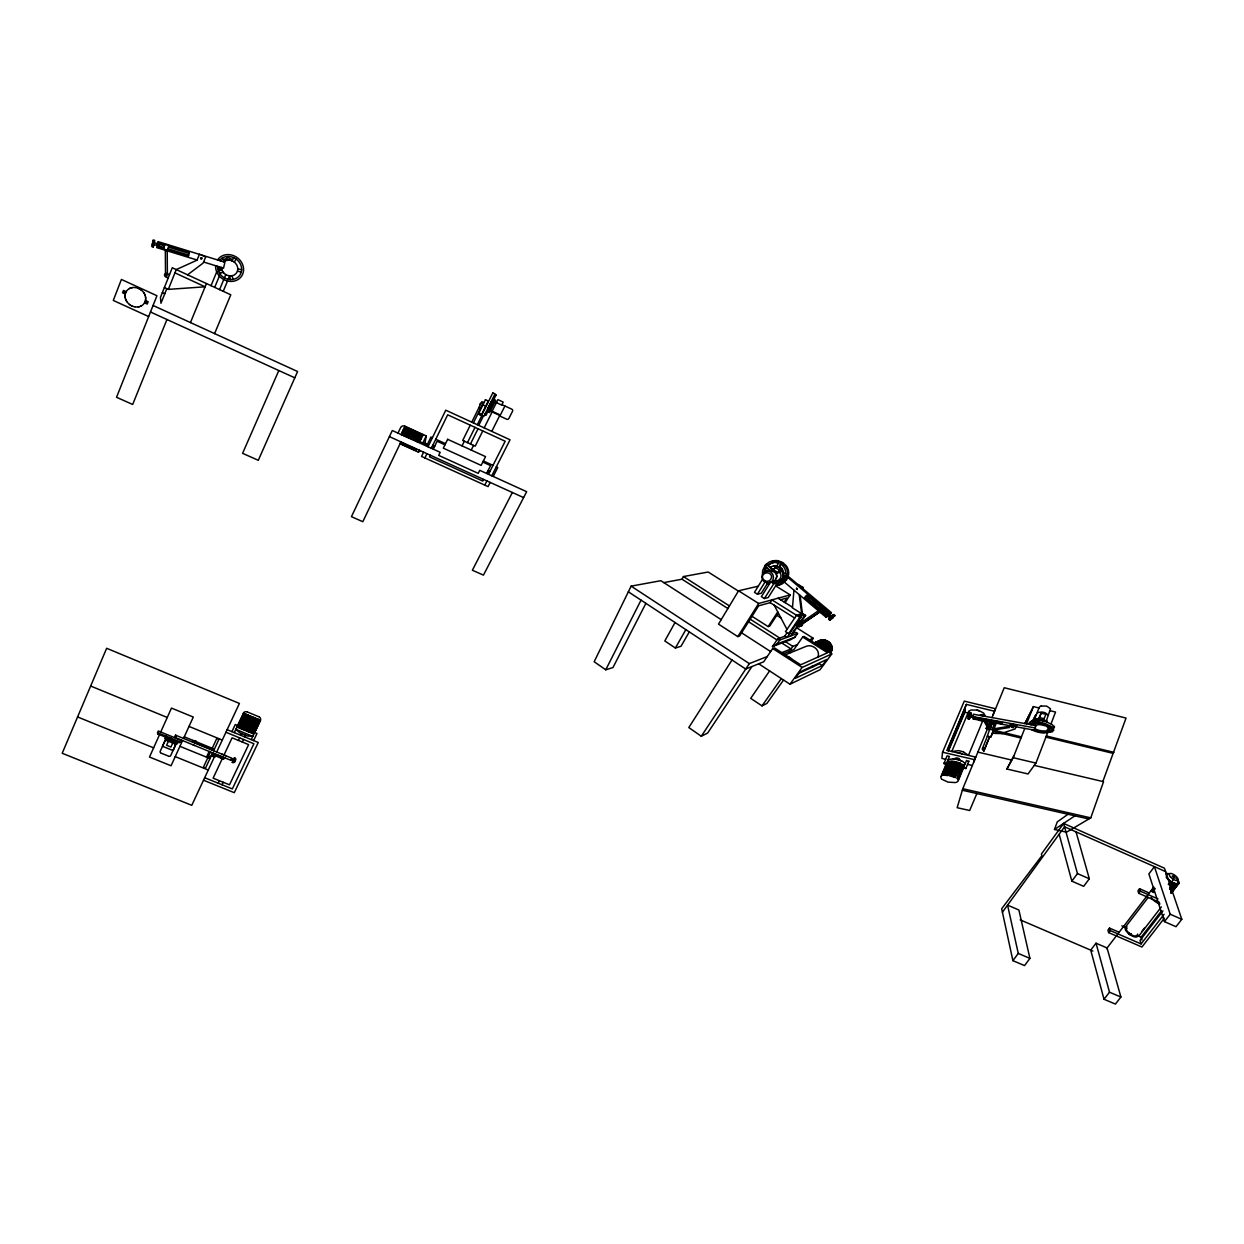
<?xml version="1.0" encoding="UTF-8"?>
<svg xmlns="http://www.w3.org/2000/svg" width="1244" height="1244" viewBox="0 0 1244 1244"><rect width="100%" height="100%" fill="white"/><g stroke="black" fill="none" stroke-linecap="round" stroke-linejoin="round"><path stroke-width="1.5" d="M404.984 426.257L426.257 435.944L424.873 443.906M990.24 726.636L990.037 726.278A2.83 2.364 -11.9 0 0 989.213 725.858L986.787 721.473M234.696 761.732L233.452 761.219A6.064 4.929 15.9 0 1 234.416 759.291L234.712 758.436L235.645 759.804A6.064 4.929 15.8 0 0 234.758 761.748M234.245 758.824L234.245 758.7A6.686 5.442 15.9 0 1 234.649 757.627L235.707 758.56M1031.54 729.637A21.397 17.836 -14 0 0 1033.904 730.788A30.198 25.191 -14.3 0 0 1043.98 733.043L1052.579 731.721L1054.477 726.372M764.205 572.395L764.329 571.26A12.3 10.916 -5.1 0 1 766.086 566.969M125.069 295.326L125.177 294.408M145.688 299.198L145.579 300.053M827.229 651.047C834.118 649.586 833.293 645.636 826.374 650.503M821.802 610.182C821.786 612.281 820.045 607.103 821.6 610.166M793.952 590.185L792.444 607.912L801.634 613.634L799.208 594.632M778.884 572.1L778.899 571.991A1.757 1.555 -5.3 0 0 779.879 570.965A1.835 1.633 -5.4 0 0 778.977 572.007M765.34 571.774L765.449 571.043A12.409 11.025 -5.2 0 1 766.693 567.544M831.894 649.088L827.447 651.187M994.127 712.377L995.356 708.722L964.287 701.118L942.563 752.2L941.895 758.405L945.611 759.26M941.086 776.163L949.421 756.43L947.042 755.885L943.947 763.676L946.14 764.189M823.637 640.644L823.715 640.069A8.724 7.573 -6.6 0 1 824.694 640.209A8.988 7.806 -6.5 0 1 825.658 640.458C830.557 641.562 836.434 650.985 826.016 650.27M1034.324 730.15L1035.817 725.563L973.461 714.227L972.87 718.923L978.966 720.043M1035.817 725.563L1034.588 730.181L1037.574 731.332A27.352 22.812 -14.2 0 0 1041.912 732.203L1050.076 731.659A3.141 2.612 -13.8 0 0 1052.346 729.497M786.177 576.299L787.141 573.935L786.814 576.159L783.502 575.894M984.953 715.502L983.693 713.107L979.868 711.055A20.324 17.043 -11.3 0 0 976.105 710.075L970.926 709.997L968.656 711.552M1173.341 879.321L1171.708 882.385M986.119 728.409L986.57 728.828A3.841 3.219 -11.9 0 0 987.565 729.217L989.54 729.684M948.597 750.738L964.862 712.268L964.706 709.749M995.356 708.722L994.329 711.226L966.401 704.399L947.461 750.474M784.746 578.025L783.425 576.718M153.323 247.043L154.707 240.387L153.183 239.921L151.799 246.576L153.214 247.089M1053.761 730.399L1052.082 726.854L1045.162 723.557A31.193 25.813 -12.9 0 0 1039.657 722.453L1033.235 722.453L1028.726 724.272L1029.534 722.344L1032.053 721.022L1041.197 720.711A31.084 25.735 -13 0 1 1045.877 721.707L1052.066 724.459L1054.477 727.18M1035.148 728.751A12.051 10.03 -13.8 0 0 1036.781 729.575A17.121 14.259 -14 0 0 1044.058 730.959C1049.594 731.97 1049.376 725.89 1044.105 725.547A18.038 14.944 -13.2 0 0 1039.362 724.614L1034.355 725.299M963.462 768.201L965.966 768.108L963.587 767.548M833.309 616.355A2.364 2.053 -7.6 0 1 833.698 615.858L832.594 614.925L831.598 615.702A6.858 6.002 -7.2 0 1 830.028 617.242A4.292 3.748 -7.3 0 1 829.499 617.646L828.893 618.175A8.086 7.06 -7.5 0 0 828.582 618.563L829.67 619.481A3.592 3.141 -7.4 0 1 830.323 619.061L830.37 619.046M968.718 761.639L966.526 760.426L958.424 780.361M829.266 617.739L830.588 618.563A6.5 5.691 -7.3 0 0 832.625 616.697L833.511 615.951M987.316 729.155L962.794 788.712L957.149 807.698L969.682 810.497L976.867 793.548M234.37 757.798L234.307 757.923A8.039 6.531 16.4 0 1 233.685 759.213M969.48 715.938C969.527 718.534 965.733 715.051 969.667 715.906A5.069 4.261 -11.3 0 0 970.351 713.589M830.525 619.154L830.494 619.201A6.158 5.396 -7.1 0 1 829.468 620.305L828.955 618.874M973.57 762.448L975.514 757.052L946.933 750.35L966.401 704.399M974.612 759.897L975.514 757.052M125.473 293.226L125.8 292.387M989.244 724.459L990.006 722.391L992.37 722.951M145.253 301.343L144.988 302.012M993.116 714.818L994.329 711.226M987.409 736.168L982.185 749.183L983.817 751.158L989.711 736.728M989.695 729.233L987.301 736.153L990.862 736.992L993.101 731.332L1020.826 737.987L1021.433 736.852L989.695 729.233L992.525 722.515M1068.005 814.26L1057.26 821.911L1054.477 829.484L1066.543 832.189L1090.77 817.852L1103.552 781.698L1034.277 765.387M1102.837 781.527L1126.038 718.068L1004.235 687.73L991.981 717.586M983.817 751.158L989.4 737.117L988.482 736.432M234.478 759.198L235.707 759.757M990.862 736.992L996.226 723.184M970.615 716.933L970.196 717.943M1040.108 715.704L1039.735 716.575M817.852 657.096C820.869 650.223 812.208 643.49 805.863 646.46L785.275 654.873M1048.49 729.357L1049.19 727.553A2.504 2.068 -13.8 0 0 1048.63 725.936M1013.72 755.994L1006.894 769.025L1028.042 773.955L1035.941 763.085L1047.479 733.074M1048.49 730.446L1049.547 727.678M1051.04 723.821L1055.55 712.05L1050.294 710.759M1044.494 721.333L1044.851 720.432L1047.121 721.085L1046.764 721.986M1046.36 720.867L1050.496 708.769L1046.686 706.11L1041.135 706.017M1044.633 720.665A8.35 6.951 -13.6 0 0 1043.467 720.027L1045.94 714.336L1041.197 713.154L1038.724 718.861A10.279 8.537 -13.5 0 0 1037.278 718.845L1034.37 719.872M1033.873 725.221L1034.215 724.366A7.308 6.08 -13.7 0 1 1032.878 723.495L1031.711 723.884A3.779 3.141 -13.4 0 0 1030.545 724.599M1038.724 718.861L1041.197 713.154M1031.089 721.364L1033.748 720.649M1031.245 724.739L1031.556 723.961M1033.173 720.385L1035.692 715.144M1034.324 719.872L1039.051 707.774M1033.484 725.143L1033.764 724.335A2.177 1.804 -13.4 0 0 1032.116 723.759M1006.894 769.025L1013.207 757.705L1024.776 728.393M1026.549 723.884L1033.391 706.592L1038.973 707.96M1003.939 732.654L1015.151 728.922L1016.783 725.314L1010.859 723.868L1009.304 727.507L993.396 730.119M166.805 288.67L160.958 303.272L160.445 297.394L172.278 267.74L230.778 294.797L214.606 333.61M164.379 287.551L168.329 289.37L176.244 269.59L197.034 260.183L199.475 254.149L205.633 257.01L203.176 263.044L187.58 274.831M1011.807 727.196L1013.658 727.009M1013.673 727.087L1011.916 727.087M1009.304 727.507L1010.859 723.868M166.929 319.506L132.688 404.471L116.532 397.287L156.946 295.73L121.414 279.449L113.282 300.442L148.658 316.567M825.332 641.298L825.658 640.458L818.21 643.552A9.112 7.915 -6.1 0 0 817.23 643.288A8.817 7.651 -6.2 0 0 816.251 643.132A8.553 7.417 -6.2 0 0 815.24 643.086L822.719 640.022A8.242 7.153 -6.6 0 0 821.755 640.069A8.055 6.997 -6.6 0 0 820.791 640.225A7.915 6.873 -6.6 0 0 819.858 640.473L819.858 640.473A8.49 7.371 -6.6 0 1 823.917 640.022M994.765 722.919L992.51 728.471L990.597 727.04M190.472 322.569L206.442 283.554M211.045 285.669L216.705 271.892M217.778 269.248L219.115 268.253M989.213 725.858L988.762 726.978L985.559 721.24M214.699 287.364L219.364 276.059M220.126 274.193L220.608 273.011M226.33 259.141L227.154 257.135L232.053 259.421L231.571 260.618M965.779 768.73L968.905 760.986M219.582 289.619L223.749 279.527M224.433 277.894L225.786 274.613M223.236 291.314L227.512 280.988M228.196 279.325L229.627 275.904M962.98 764.562L957.134 778.651L962.281 764.562M957.74 779.086L963.54 764.998M978.95 717.959L978.997 720.323L982.651 720.991L982.636 718.628M957.973 779.304L963.805 765.262M958.253 779.63L964.053 765.589M982.853 720.509L968.454 755.388L963.494 751.936M983.242 719.234L982.822 720.276L1001.793 723.728L1001.762 722.344L973.803 717.259L974.005 718.659L978.904 719.561M953.946 777.158L960.259 763.147L954.366 777.313L953.51 777.002L959.419 762.821L960.212 763.132M955.33 777.702L961.736 763.816M948.052 759.695L956.014 758.296M974.005 718.659L974.441 717.632M955.703 759.089A11.227 9.314 -10 0 1 959.466 760.037L959.357 758.684A5.271 4.385 -10.2 0 0 957.04 758.078L956.138 758.171M950.136 761.141L944.196 775.292L950.711 761.499M951.8 761.188L945.844 775.354L946.746 775.447L952.702 761.266L951.847 761.188L946.357 775.401M948.006 775.618L954.614 761.546L953.65 761.39L947.71 775.572L954.506 761.826M941.817 775.603L947.741 761.53M968.734 711.335L951.8 751.485L958.409 750.676A25.191 20.915 -9.9 0 1 963.494 751.936M942.268 775.478L948.208 761.375M948.768 761.25L942.828 775.37L949.281 761.499M948.099 750.63L965.328 709.904M278.812 370.541L242.596 453.329L258.301 460.311L297.58 371.521L153.074 305.48M480.619 414.283L480.651 414.221A1.571 1.446 16.7 0 0 480.511 414.796A3.748 3.421 16.9 0 1 479.251 414.205A1.586 1.446 17 0 0 479.593 413.817L479.624 413.739M157.522 732.669L158.268 730.99L181.562 740.507L180.8 742.17L157.553 732.685M158.05 732.871L157.599 733.867L169.448 738.703L169.884 737.708M158.066 734.053L158.501 733.074M159.543 734.66L149.498 757.036L171.05 765.775L182.557 740.569M160.74 732.001L171.47 708.085L193.286 717.057L183.521 738.438M165.452 737.07L165.887 736.075M165.996 737.288L166.432 736.308M166.634 737.552L167.085 736.572M166.058 740.304L166.572 739.154M168.733 738.407L169.184 737.428M168.406 741.268L166.587 745.28L170.926 747.053L172.745 743.041M170.77 738.065L171.034 739.34M170.77 739.947L171.485 738.361M172.061 738.594L171.905 739.698M175.342 737.63L176.321 735.499M175.093 744.005L175.622 742.839M175.824 744.301L170.677 755.652A1.555 1.26 17.8 0 1 169.277 756.352M173.274 750.35L175.715 744.518M177.425 743.585L164.768 738.423L177.394 743.57M178.545 742.404L178.98 741.424M179.82 741.766L179.369 742.746L171.61 739.589M192.913 740.382L192.338 741.611L210.314 748.966M193.131 744.892L194.655 745.514M197.749 743.819L198.309 742.59M206.504 757.161L209.163 751.438M210.143 749.323L210.889 747.737M207.841 757.705L203.378 767.284L205.509 768.139L212.631 752.853M210.5 751.982L208.417 756.476L210.92 756.523M211.496 749.883L212.413 750.256M212.226 748.282L216.736 738.609L218.882 739.48L213.626 750.754M212.537 754.657L213.035 753.6M213.673 755.124L214.17 754.051M214.45 756.818L191.778 805.319L62.2 753.273L106.642 648.279L239.408 703.451L216.705 752.014M231.928 731.643L235.256 724.537L237.62 725.516M222.038 754.191L225.957 755.792M221.354 756.99L220.857 758.062L212.584 754.673M234.292 732.623L243.497 713.154M222.147 758.949L213.113 778.169L229.502 784.824L248.629 744.612L232.084 737.816L224.215 754.548M237.153 727.165L243.7 713.247M237.48 727.305L244.026 713.387M237.899 727.476L244.446 713.558M224.231 758.156L223.718 759.229L221.074 758.14M224.977 757.907L212.46 753.242M240.294 728.455L246.841 714.554M241.678 729.031L248.225 715.129M243.249 729.684L249.811 715.782M218.213 783.207L219.395 780.719M238.428 740.429L239.625 737.879M240.869 735.328L241.678 733.618M222.054 784.762L223.236 782.274M242.3 742.015L243.513 739.465M244.679 736.899L245.488 735.188M247.556 731.456L254.134 717.57M249.127 732.11L255.704 718.223M257.104 718.799L250.355 732.623L251.101 732.918L257.695 719.048L256.948 718.737M252.89 733.665L259.483 719.794M253.309 733.836L259.903 719.965M253.62 733.96L260.229 720.105M251.257 739.605L260.431 720.183A3.11 2.566 16.3 0 0 259.296 716.979M260.54 720.229L254.678 732.561L256.979 733.509L253.605 740.584M398.002 433.114L400.63 427.594M401.034 434.498L417.502 441.325M400.972 441.884L362.828 521.702L351.446 516.664L392.295 430.517L440.189 452.318L438.697 455.382L478.225 473.358L479.749 470.325L526.663 491.691L483.449 575.132L472.378 570.234L512.357 492.5M417.238 441.869L417.813 440.687L427.127 444.932M421.576 437.981L421.918 437.282L403.678 428.962L403.336 429.678L421.576 437.981L403.414 429.538M400.055 443.797L418.419 452.147L419.352 450.235M422.851 442.988L426.257 435.944M423.613 452.178L421.545 456.424L488.083 486.606L490.198 482.423M426.552 446.114L430.953 437.048L432.399 437.717M427.998 446.783L445.772 410.193L510.04 439.785L491.784 475.814M424.904 457.947L426.956 453.702M431.357 448.306L447.669 414.796L505.188 441.247L488.472 474.306M430.315 455.226L429.522 456.843L482.765 481.055L483.589 479.422M433.316 449.068L437.126 441.231L444.963 444.808M721.193 619.652L660.844 580.699L631.128 586.142L594.166 661.73L605.75 669.801L612.965 667.546L645.9 603.34M479.795 404.518L480.433 403.243M470.263 425.184L462.721 440.454L475.192 446.161L482.781 430.937M471.771 422.151L481.879 401.688L483.512 402.45L473.389 422.898M462.037 445.881L464.354 441.2M467.464 442.631L475.021 427.376M477.323 424.717L481.972 415.325M478.738 425.37L483.403 415.978M470.465 443.999L478.023 428.76M489.405 410.318L493.712 401.688M471.243 450.095L473.56 445.414M491.629 412.199L497.895 399.619L503.198 402.092L501.705 405.077L496.403 402.605M484.196 427.874L492.422 411.36L500.041 414.89L491.784 431.373M776.038 567.311L779.257 562.024L781.325 563.034L779.039 567.622M1170.448 881.529L1168.256 884.36M1171.179 882.043L1168.987 884.873M499.886 416.04L504.908 406.011M778.588 567.342L781.325 563.034M508.952 418.342L512.528 411.251M486.653 473.342L490.556 465.614L482.812 462.068M484.771 485.113L486.886 480.93M493.215 476.468L497.74 467.542L496.309 466.889M605.75 669.801L641.033 600.137M1033.391 706.592L1024.869 723.573L1031.68 710.479M980.987 714.833L984.128 715.471M663.814 582.612L682.007 579.206L683.423 576.563L708.178 572.022L738.376 591.071M233.763 762.665L232.286 762.603A5.909 4.805 15.9 0 1 232.908 761.53L233.095 761.608A3.126 2.535 16.2 0 1 232.97 762.106L234.665 761.95M232.037 260.789L233.748 257.648M234.323 262.111L236.033 258.954M1032.878 720.26L1035.568 715.378M675.041 622.513L664.809 640.955L675.383 648.015L681.043 646.242L689.285 631.905M675.383 648.015L685.848 629.635M126.188 291.625L123.467 290.443L122.565 292.775L125.255 294.004M758.28 586.173L738.547 590.807L718.503 624.13L737.801 636.617L739.574 636.026L758.653 605.828L770.145 602.64L771.902 599.872L799.799 617.335L801.074 616.9L798.57 615.827L802.878 614.412L804.355 615.811L805.599 615.407L802.38 613.385L796.533 615.298L785.462 631.641L788.649 633.663L789.956 633.196M762.417 579.486L754.47 592.331L757.441 594.197L761.328 593.217L767.89 582.736M757.441 594.197L764.998 582.052M775.245 567.466L773.473 570.327A6.018 5.334 -4.9 0 1 777.5 572.846L780.19 572.271L781.994 569.425L777.92 566.937L775.245 567.466L779.335 569.97L781.994 569.425M770.44 582.301L761.406 596.685L764.391 598.551L768.232 597.54L777.951 582.27L775.914 581.01M777.547 572.831L779.335 569.97M737.801 636.617L758.669 603.48L790.204 594.896L775.65 585.877M764.391 598.551L774.126 583.172L777.951 582.27M732.001 660.02L688.803 727.553L701.305 736.246L707.618 733.074L751.967 666.535M752.014 616.324L768.154 626.603L777.749 611.955M784.233 602.065L786.908 597.975L780.517 599.748M778.309 613.012L769.725 626.09L768.154 626.603M785.119 602.625L790.204 594.896M701.305 736.246L749.339 663.612L767.299 656.505M802.598 588.443L803.189 587.572L798.135 584.478M792.21 633.507L795.662 632.247L797.559 633.46L794.947 637.223L790.484 639.774L772.462 646.585L777.702 638.81L784.684 636.259L787.11 632.683M783.549 653.769L793.921 649.57L802.691 637.037L827.555 652.758L800.685 664.794L774.374 647.86L772.695 648.513L763.723 661.777L745.731 669.054L628.36 591.802M772.462 646.585L777.034 643.972L779.677 640.069L797.559 633.46M788.649 633.663L799.799 617.335M802.878 614.412L787.141 637.301L784.684 636.259M798.757 622.529L800.654 622.964M790.453 636.088L797.295 626.105M797.109 622.715L800.39 621.596L804.355 615.811M797.964 626.525L793.252 631.999M800.778 622.42L805.599 615.407M769.601 670.92L750.707 698.335L761.997 705.877L766.91 703.42L783.564 680.033M781.807 652.649L791.044 648.948L792.832 646.382L797.42 644.579M761.997 705.877L781.341 678.571M830.697 652.54L830.805 652.385A8.506 7.386 -6.6 0 0 831.194 651.545A8.77 7.604 -6.6 0 0 831.536 650.721A9.05 7.853 -6.6 0 0 831.769 649.85L827.991 651.529M811.352 641.018L813.281 638.296L796.953 627.987M830.525 652.665L829.888 652.727M758.716 663.798L789.987 684.231L802.116 667.453L831.785 653.924L804.153 636.462L802.691 637.037M1181.8 919.316L1170.215 914.247L1154.416 866.664L1148.881 873.926L1164.446 921.633L1176.015 926.702L1181.8 919.316L1164.477 868.203L1063.636 823.435L1041.415 854.022L1041.85 855.748L1001.669 908.742L1012.896 960.648L1024.543 965.593L1029.923 958.393L1018.883 910.002L1007.578 905.134L1018.261 953.433L1012.896 960.648M1002.415 912.225L1064.569 826.793L1165.644 871.64M1076.06 831.894L1089.324 878.777L1083.695 886.334L1071.846 881.156L1077.459 873.583L1063.636 823.435M822.222 665.571L826.716 659.522L799.908 671.962L795.289 678.353L822.222 665.571L819.407 663.783L798.912 673.346M805.848 596.529L806.796 595.658M831.785 653.924L820.014 669.754L789.987 684.231M1096.026 943.201L1090.724 950.136L1104.019 999.259L1115.401 1004.079L1120.906 997.05L1107.067 947.959L1096.026 943.201L1109.508 992.199L1120.906 997.05M1119.118 932.254L1109.493 928.086L1107.938 930.139L1108.637 932.611L1141.93 947.011L1164.415 918.103M1149.254 893.005L1139.551 888.729L1137.949 890.828L1138.711 893.27L1159.47 902.382M1108.637 932.611L1110.208 930.559L1109.493 928.086M1138.711 893.27L1140.313 891.17L1139.551 888.729M1106.507 948.706L1153.81 887.05M1151.555 890.471L1153.359 891.264A8.008 3.219 36.7 0 0 1153.763 892.492L1151.555 890.471L1153.779 887.578M1151.96 891.699L1154.183 888.807M1125.276 927.278L1148.259 897.359M1152.955 891.839L1155.241 888.496M1169.749 884.919L1171.926 882.089L1169.749 885.355M1170.495 885.355L1172.672 882.525L1170.495 885.775M1169.982 887.065L1173.263 882.82L1170.169 887.578M1169.624 888.807L1173.994 883.147L1169.795 889.32M1170.184 889.009L1174.554 883.349L1171.615 888.169M1170.853 889.211L1175.238 883.551L1171.195 889.787M1171.35 889.32L1176.202 884.266M1170.837 890.797L1176.793 884.329M1170.728 891.342L1176.731 883.738L1177.322 884.329M1171.724 890.735L1177.182 883.66L1177.788 884.266M1170.931 892.041L1178.224 882.525L1178.97 882.96L1171.319 892.85L1178.954 882.54L1178.208 882.105M1170.759 892.819L1178.006 883.147L1178.737 883.66M1142.008 931.212L1144.356 928.179M1171.242 893.223L1178.892 883.349L1178.161 882.836M1161.336 906.954L1138.726 936.157L1141.106 937.199L1141.992 940.044M1141.106 937.199L1161.352 911.074M1162.953 910.888L1140.033 940.448L1141.106 943.932L1164.089 914.34M1104.019 999.259L1109.508 992.199M1164.446 921.633L1170.215 914.247M818.739 645.683L827.478 641.251L820.06 644.345L818.21 643.552M970.973 714.227L970.942 714.258A3.716 3.126 -11.4 0 0 971.331 713.496L970.786 713.403M830.354 618.672L830.059 618.999A8.164 7.122 -7.6 0 0 829.67 619.481M1044.105 721.24L1044.851 720.432M819.05 609.793L804.619 597.618L806.936 595.13L821.429 607.321M818.474 610.4L819.314 609.529A1.571 1.384 -7 0 1 820.247 608.705L820.9 608.487M784.482 578.522L782.383 579.066M772.602 569.363L766.428 564.17L764.873 565.787L769.958 570.701M819.874 612.048L826.063 617.273L831.381 612.67L788.245 576.376M828.302 615.811L826.063 617.273M829.577 614.505L831.381 612.67M833.262 617.615L832.376 618.423M418.419 452.147L420.208 450.623M821.678 645.496L829.079 642.37C820.838 647.129 816.67 645.496 828.302 641.764M797.388 589.516C795.927 585.94 796.875 591.755 796.595 588.132M799.083 625.872L797.653 624.923L799.332 624.675M1013.394 727.662L1011.823 727.305M800.079 623.368L819.19 610.229A1.804 1.571 -7 0 1 819.314 609.529M820.931 608.596A1.679 1.462 -7 0 1 822.968 609.467A1.679 1.462 -7 0 1 822.035 611.333L821.413 611.582A1.571 1.368 -7 0 1 820.262 611.566L801.089 624.69L820.48 611.628M1054.477 829.484L1074.909 815.846M1037.465 712.641L1041.508 712.019A13.109 10.901 -13.6 0 1 1045.162 712.765L1048.365 715.129M129.469 288.515L130.325 288.126M141.272 305.962L140.416 306.351M820.294 609.358L819.78 610.602L821.102 611.022M830.354 643.646L830.012 644.952M833.542 616.433L833.667 616.371A7.169 6.267 -7.4 0 0 834.911 615.376L833.838 614.474A8.615 7.542 -7.4 0 1 832.951 615.22M987.021 728.393L986.974 728.409A1.695 1.415 -11.8 0 1 988.56 728.673L988.653 728.797M988.514 729.046L988.467 729.062A1.571 1.322 -11.9 0 1 986.865 728.642L986.865 728.642M1035.708 719.623L1037.994 719.188M829.328 652.369L831.194 651.545L830.37 651.234M828.706 651.98L831.536 650.721M783.005 579.02L783.238 577.154M825.487 649.943L831.816 647.175M824.399 649.259L831.614 646.274L824.554 649.352M824.15 649.104L831.303 645.418M821.911 645.698L823.497 647.689L830.883 644.563M823.077 647.035L830.37 643.786M822.377 646.18L829.764 643.039M798.306 624.27L799.472 624.628M819.143 643.894L826.576 640.8M817.23 643.288L824.694 640.209M816.251 643.132L823.715 640.069M814.54 643.024L821.755 640.069M820.791 640.225L814.291 642.884L819.796 640.504M218.384 271.161L221.805 269.792M219.582 273.431L223.003 272.063M809.44 639.805L813.281 638.296M958.3 753.009L958.735 752.915A4.51 3.763 -10.4 0 1 961.783 753.771L961.907 753.864M777.034 643.972L794.947 637.223M1033.733 720.089L1037.994 719.607A15.223 12.642 -13.3 0 1 1044.136 721.209M800.187 625.996A1.975 1.726 -5.7 0 0 799.612 623.742L797.699 622.513L795.865 625.219L797.777 626.416A1.695 1.477 -5.7 0 0 799.379 626.618A1.617 1.415 -5.7 0 0 800.172 625.996L800.841 625.763A1.975 1.726 -5.7 0 0 800.265 623.524L798.368 622.28M802.271 625.265A1.664 1.462 -5.8 0 1 801.416 625.887L800.809 626.105A1.617 1.415 -5.8 0 0 801.602 625.499L802.256 625.265A1.913 1.664 -5.8 0 0 802.458 623.975M799.379 626.603L800.001 626.385A1.726 1.508 -5.7 0 0 800.654 625.996A1.586 1.384 -5.8 0 0 801.618 624.519M832.081 618.439L832.143 618.408A6.049 5.287 -7.5 0 0 830.121 620.165M981.951 714.538L983.506 714.88M804.619 597.618L805.91 597.244L819.796 608.938M1033.888 720.618L1035.381 720.323A13.482 11.196 -13.3 0 1 1039.44 720.54M803.189 587.572L800.079 586.328M763.225 580.606A5.909 5.24 -4.6 0 0 769.258 582.643C776.396 581.135 773.597 569.565 766.491 571.416A5.551 4.929 -4.6 0 0 765.822 571.587M131.506 287.737L132.455 287.551M139.172 306.755L138.286 306.926M775.914 585.457A11.274 10.014 -5 0 0 778.246 585.115L779.335 584.851A11.445 10.154 -5.1 0 0 782.476 583.623L786.861 579.471L788.572 574.883A15.301 13.591 -5 0 0 786.55 566.113L782.958 562.615L778.293 560.764A11.398 10.123 -5.1 0 0 773.659 560.764L772.571 560.966A11.445 10.154 -5.1 0 0 768.621 562.412L765.247 565.258L762.821 570.11A15.146 13.451 -5.2 0 0 762.494 573.142L762.556 574.199M776.194 585.022L778.153 584.664L777.78 582.534M955.532 782.585L948.068 782.118L941.801 779.242M777.624 582.783L773.799 583.685L771.249 582.114M767.019 584.136L768.776 583.716M769.243 582.581L776.862 580.793M783.471 573.095L784.933 573.593M964.24 767.968L965.251 768.201M1032.986 723.448L1040.015 723.231A27.01 22.361 -13 0 1 1044.525 724.132L1049.936 726.527L1052.113 729.466M766.491 571.416L773.706 569.954M773.441 566.036L774.468 565.833A6.889 6.111 -5.1 0 1 776.831 565.725M965.173 768.357L964.193 768.108M945.596 763.816L944.662 763.412L945.658 763.66M993.925 728.813L1009.833 726.169M777.36 581.834L777.935 581.726A6.655 5.893 -5.1 0 0 782.072 578.787M991.997 724.024L994.454 723.713M990.442 727.413L988.42 726.931A3.67 3.063 -11.8 0 0 987.347 726.791L986.103 728.222L987.036 727.927A3.872 3.234 -11.8 0 1 987.954 728.051L989.991 728.533M1128.946 932.58C1126.691 933.7 1133.097 936.654 1130.843 933.638M168.329 289.37L205.12 286.804L174.938 272.856M992.37 733.322L1002.726 733.633M252.781 736.401L247.385 735.981L239.797 732.84L235.8 729.388M135.176 306.926L137.011 307.035A10.761 9.33 34.2 0 0 145.703 298.56A10.761 9.33 34.2 0 0 137.058 287.862L133.808 287.426A10.761 9.33 34.2 0 0 125.038 295.916A10.761 9.33 34.2 0 0 133.714 306.615L134.772 306.864M783.285 573.344L787.141 573.935M1049.19 726.698L1050.434 726.885M1049.159 727.616L1051.538 727.989M969.449 712.812L970.864 713.061A5.427 4.556 -11.7 0 0 970.678 714.056L970.74 714.305M969.045 713.325L970.46 713.589A2.659 2.239 -11.6 0 1 970.833 713.076M980.116 715.16L983.802 715.829M970.413 715.284L972.839 715.72M972.497 716.528L1034.915 727.911M969.947 716.808L972.621 717.29M974.145 717.57L982.433 719.11M982.978 719.188L1001.762 722.608M982.76 720.727L1010.035 725.703M1016.161 726.823L1034.588 730.181M969.231 719.125L967.661 718.69A6.515 5.489 -11.1 0 0 968.112 717.026M955.548 762.028L956.465 761.934L955.641 761.748L949.732 775.945L950.649 776.163L956.465 762.23M962.794 788.712L1090.77 817.852M962.327 790.235L1088.827 819.003M967.583 764.376L972.326 765.48M944.025 763.023L946.42 763.567M942.563 752.2L974.456 759.649M982.698 747.691L984.859 748.204M1013.207 757.705L1035.941 763.085M977.815 752.091L1011.481 760.022M237.837 268.813L241.663 269.746M237.464 271.176L241.305 272.094M1046.344 735.997L1113.924 752.34M989.618 723.542L991.966 724.101M1045.909 737.132L1112.82 753.289M989.555 724.537L991.577 725.019M989.104 725.656L991.126 726.138M964.862 712.268L968.019 713.03M1010.315 725.221L1016.255 726.651M1039.471 717.586L1044.229 718.752M1178.099 880.425L1177.415 880.223A7.153 2.815 36.6 0 1 1172.299 882.307A7.153 2.815 36.6 0 1 1166.996 874.268L1166.328 873.692M199.398 254.351L157.926 241.585L156.682 247.587L197.096 260.027M200.968 254.833L224.9 262.204L223.547 268.16L203.596 262.017M153.012 240.698L154.551 241.165M164.628 244.959L158.999 243.233L158.268 246.763L163.897 248.489M168.624 246.188L189.228 252.532L188.466 256.062L167.878 249.717M154.225 242.704L157.49 243.715M158.812 244.119L164.441 245.861M168.438 247.089L189.041 253.434M152.421 243.56L153.961 244.026M153.867 244.462L157.117 245.457M158.454 245.877L164.084 247.603M168.064 248.831L188.668 255.175M152.157 244.819L153.696 245.286M958.269 762.448L952.593 776.691L951.644 776.427L957.569 762.23L958.222 762.743M204.685 777.718L232.333 788.929L253.9 743.741L225.957 732.249M203.518 780.221L234.276 792.677L258.27 742.497L227.154 729.684M175.808 744.285L165.343 740.024L160.181 751.392A1.555 1.26 18 0 0 160.6 752.822M165.219 740.242L162.622 746.011M179.929 746.322L209.972 758.576M162.513 746.276L172.978 750.536M77.579 716.948L153.618 747.846M175.233 756.632L208.277 770.052M161.129 753.133L168.702 756.212M132.362 306.164L131.491 305.76M195.121 740.786L196.459 741.331M184.252 736.837L214.357 749.152M231.555 758.591L233.81 759.524M230.964 759.835L233.219 760.768M211.869 754.502L215.492 755.979L215.025 757.052L211.371 755.559M221.385 758.653L222.925 759.275M212.584 756.321L214.123 756.958M166.945 738.376L175.948 742.062M138.333 288.297L139.281 288.732M90.656 686.035L167.256 717.477M189.01 726.418L222.287 740.071M235.816 729.373L252.796 736.37M247.338 711.972L258.783 716.715M201.17 258.985C204.529 258.146 198.978 256.513 200.999 258.876M1018.261 953.433L1029.923 958.393M1020.158 919.845L1092.901 951.069M1110.208 930.559L1141.106 943.932M1121.839 925.831L1127.111 928.117M959.482 760.022L961.705 761.001A16.25 13.482 -9.9 0 1 963.074 761.686L965.188 763.692M1077.459 873.583L1089.324 878.777M1140.313 891.17L1157.977 898.946M1034.122 723.231L1034.915 723.573M389.403 436.628L523.6 497.6M400.77 442.304L416.118 449.286M400.537 442.802L415.885 449.768M400.35 443.191L415.698 450.157M400.195 443.486L415.543 450.468M145.486 300.504L148.176 301.732L147.243 304.065L144.568 302.836M435.773 439.241L445.507 443.688M483.372 460.98L492.997 465.365M404.829 426.552L423.069 434.887M404.689 426.863L422.929 435.182M404.502 427.252L422.742 435.571M150.477 311.995L294.781 377.818M402.776 430.844L421.016 439.163M432.85 445.259L434.747 446.114M488.114 470.434L489.996 471.289M402.061 432.352L420.285 440.64M425.215 443.206L427.469 444.232M432.306 446.363L434.203 447.234M487.57 471.538L489.436 472.393M162.358 292.62L164.768 293.724M168.173 278.034L165.81 276.945A2.006 1.757 35 0 1 164.643 274.473A2.006 1.757 35 0 1 167.116 273.664L169.479 274.753M488.488 407.021L489.794 407.628L485.922 415.387L484.631 414.796M482.921 404.875L485.72 406.182M488.223 407.55L489.53 408.156M490.431 410.815L491.955 411.531M492.142 411.904L499.761 415.434M499.87 416.056L506.65 419.197A1.679 1.539 14.9 0 0 508.501 418.979M479.111 407.301L480.744 408.048M485.144 413.77L486.435 414.376M494.692 394.519L495.998 395.125M218.089 268.486L219.519 269.155M501.938 404.627L511.704 409.136A1.679 1.539 15 0 1 512.683 410.675M494.754 402.139L496.278 402.854M491.1 401.765L492.406 402.356M490.105 403.756L491.411 404.347M491.085 405L491.878 405.342M489.327 405.326L490.618 405.933L496.092 394.923L494.801 394.317M489.141 405.699L491.224 406.664M778.62 562.148L780.688 563.159M229.502 260.183L229.052 259.934A7.915 7.029 34.6 0 0 222.925 259.498M764.687 580.606L765.837 581.15A3.934 3.499 -4.5 0 0 770.502 579.548L770.72 579.206A4.572 4.043 -4.5 0 0 769.492 573.468A4.572 4.043 -4.5 0 0 763.085 574.868A4.572 4.043 -4.5 0 0 764.765 580.481M772.104 581.912L774.126 583.172M778.044 598.208L792.506 607.227M770.145 602.64L794.683 618.035M799.799 621.798L801.136 622.638M738.547 590.807L758.669 603.48M776.8 615.298L780.874 617.848M683.423 576.563L729.451 605.937M750.21 619.185L779.77 638.048M785.446 641.671L792.832 646.382M777.702 638.81L779.677 640.069M682.007 579.206L727.88 608.534M748.577 621.782L776.94 639.929M781.823 643.039L791.044 648.948M789.1 651.514L790.826 652.618M812.161 666.286L812.954 666.8M772.695 648.513L802.116 667.453M741.595 632.823L770.627 651.561M631.128 586.142L749.339 663.612M130.247 305.029L129.454 304.453M140.479 289.417L141.318 290.039M1174.134 876.46C1168.427 874.034 1177.85 881.156 1174.134 876.46A8.055 3.172 36.6 0 0 1173.792 876.134M1044.307 721.022L1044.151 720.898A9.89 8.226 -13.5 0 0 1037.978 719.327M1166.685 874.454L1166.001 873.894A8.055 3.172 36.6 0 1 1169.609 873.91M787.856 577.496L830.152 613.09M821.957 606.979L824.788 609.358L821.289 612.779L820.185 611.846M824.523 609.451L821.678 607.056L820.014 608.798L805.754 596.809M831.614 615.624L832.702 616.542M824.368 609.793L828.364 613.168L825.954 615.624L821.973 612.266L823.233 611.83L826.747 614.8M807.107 595.581L821.258 607.507M824.477 610.213L828.193 613.339M829.406 614.365L831.381 616.029M823.108 611.426L826.918 614.645M828.038 615.578L830.059 617.288M781.636 579.797L782.756 580.746M784.497 582.208L818.381 610.788M766.428 564.17L772.135 569.674M798.928 620.181L800.39 621.596M221.821 258.379L224.62 261.256M220.048 259.934L221.137 261.038M126.857 301.686L126.406 300.939M143.869 292.775L144.397 293.646M823.497 647.689L824.01 648.715M983.849 720.929L987.161 726.807M774.172 605.159L786.97 629.417M988.591 728.813L988.607 728.844A1.571 1.322 -11.8 0 0 987.098 728.455M125.8 299.695L125.473 298.762M144.973 294.828L145.299 295.761M781.963 570.856L781.932 570.747A8.988 7.977 -5 0 0 781.605 570.016M1059.157 834.226L1071.846 881.156M229.736 275.904L230.404 279.605M232.239 275.764L232.908 279.449M777.251 583.358L777.516 584.82M125.177 297.518L125.069 296.694M145.579 297.005L145.688 297.954M800.094 595.378L802.38 613.385M167.225 250.837L167.396 273.789M165.328 250.262L165.499 273.602M1038.989 707.758A3.094 2.581 -14 0 1 1040.995 706.11M953.153 758.887A25.378 21.024 -9.7 0 1 961.69 761.033M941.366 778.682A3.856 3.188 -9.6 0 1 940.915 776.645M958.362 780.563A3.81 3.157 -9.9 0 1 956.294 782.321M976.804 710.215A3.981 3.343 -11.7 0 1 979.308 710.899M988.405 724.35A4.323 3.623 -11.9 0 1 989.54 724.537M971.362 713.496A6.609 5.567 -11.3 0 1 971.3 714.336A4.245 3.576 -11.6 0 0 970.833 715.362M968.858 713.356A4.478 3.763 -11.3 0 1 968.236 715.689M969.06 713.341A2.643 2.224 -11.5 0 1 969.418 712.828M969.294 719.125A6.951 5.831 -11.6 0 1 969.745 717.85M969.527 717.057A4.09 3.437 -11.3 0 1 968.874 718.845M970.025 716.513A1.571 1.322 -11.5 0 1 970.336 715.518M1052.191 729.248A7.386 6.142 -13.9 0 1 1046.81 730.275M1034.091 724.303A2.752 2.286 -13.5 0 1 1036.221 723.153M479.671 413.428A1.571 1.446 17 0 1 479.531 413.925M478.816 412.013A1.571 1.446 17 0 1 479.251 412.324M478.893 411.795A1.633 1.493 17 0 1 479.329 412.122M480.417 414.967A3.748 3.421 16.9 0 1 479.158 414.392M400.926 427.096A3.343 3.017 20.3 0 1 404.984 426.241M223.562 272.934A7.915 7.029 34.6 0 1 222.412 272.296M220.328 270.383A7.915 7.029 34.6 0 1 218.695 266.667M221.432 268.362A5.645 5.023 34.6 0 1 221.028 267.382M223.764 261.862A8.537 7.588 34.5 0 1 236.671 264.785A8.537 7.588 34.5 0 1 231.928 275.81A8.537 7.588 34.5 0 1 221.354 267.491M217.529 259.934A14.508 12.891 34.5 0 1 240.558 260.867A14.508 12.891 34.5 0 1 233.794 281.191A14.508 12.891 34.5 0 1 215.601 265.718M219.535 260.556A12.518 11.118 34.5 0 1 239.268 262.157A12.518 11.118 34.5 0 1 233.172 279.402A12.518 11.118 34.5 0 1 217.498 266.309M243.373 713.107A3.11 2.566 16.8 0 1 246.794 711.786M233.779 759.602A3.032 2.472 16.2 0 1 233.328 760.659M234.696 758.436A2.659 2.161 16.2 0 1 234.385 758.887M232.892 760.877A8.024 6.515 16.3 0 1 232.239 762.245M820.294 608.814A1.679 1.462 -7 0 1 822.331 609.684A1.679 1.462 -7 0 1 821.398 611.55M823.341 611.208A1.726 1.508 -7.2 0 1 824.243 610.415M801.836 624.379A1.897 1.648 -5.8 0 1 801.602 625.499M830.868 652.416A9.485 8.226 -6.5 0 0 830.51 643.63A9.33 8.102 -6.5 0 0 821.04 640.085M815.706 643.754A9.485 8.226 -6.1 0 1 819.221 645.138A10.387 9.003 -6 0 1 821.88 647.673M828.271 615.376A1.804 1.571 -7.4 0 1 829.173 614.567M782.103 578.818A8.195 7.277 -5 0 0 781.807 571.354A7.93 7.029 -5 0 0 781.248 570.607M778.371 581.663A6.64 5.893 -5.1 0 0 782.476 578.693A8.195 7.262 -5 0 0 782.227 571.276M779.864 572.489A6.158 5.474 -5 0 1 776.94 580.964M772.571 560.966A11.351 10.076 -5.1 0 1 775.992 560.811L781.87 562.832L785.477 566.331A15.363 13.637 -4.9 0 1 787.499 575.132L785.804 579.72L781.403 583.887A11.46 10.17 -5 0 1 778.262 585.115M768.419 565.336A10.17 9.035 -5.1 0 1 773.379 562.568M787.872 656.537A10.418 9.019 -4.5 0 1 791.697 659.025M833.029 617.522A5.209 4.556 -7.7 0 1 834.926 615.92M770.502 567.342A6.811 6.049 -5.1 0 1 776.722 566.098M779.211 567.264A8.195 7.277 -5 0 1 780.703 568.648M767.875 571.12A8.35 7.402 -5.1 0 1 768.621 569.394M780.797 564.123A12.813 11.367 -4.9 0 1 785.788 573.733M771.218 570.467A6.469 5.738 -5.1 0 1 774.561 568.57M770.052 571.043A6.096 5.411 -4.8 0 1 772.633 581.523M763.381 580.481A6.484 5.753 -4.6 0 1 765.76 571.462M781.45 570.296A7.868 6.982 -5.1 0 1 782.274 571.245M769.989 570.452A6.36 5.645 -4.8 0 1 776.069 578.662M767.999 564.932A9.936 8.832 -5.1 0 1 776.8 562.615M776.785 562.646A10.294 9.128 -5 0 1 778.2 562.988M785.353 576.174A10.994 9.75 -5 0 1 777.982 583.576M769.352 584.042A13.109 11.631 -5.1 0 1 767.719 583.032M783.456 573.36A9.066 8.055 -5 0 0 783.285 571.416A8.506 7.557 -5 0 0 779.568 566.564M1131.48 934.151A4.727 1.99 37 0 1 1130.625 933.622M1136.549 935.301A6.189 2.612 37 0 1 1130.19 934.073A6.189 2.612 37 0 1 1126.489 928.086M1159.983 903.968A7.744 3.126 36.7 0 1 1151.151 897.453M1137.591 934.073A7.666 3.219 37 0 1 1134.372 936.856A7.666 3.219 37 0 1 1126.286 931.134A7.666 3.219 37 0 1 1126.909 926.516M1176.28 878.217A8.055 3.172 36.6 0 1 1176.591 884.313A8.055 3.172 36.6 0 1 1166.25 877.191M123.622 292.076L124.991 292.449L123.622 292.076M145.719 302.183L147.072 302.541L145.719 302.183M219.877 268.284L220.499 268.051A6.578 5.847 34.6 0 0 220.623 268.626L219.893 268.206M165.436 275.064C167.318 278.734 167.924 272.405 165.452 274.971M164.768 244.337L163.757 249.111L167.738 250.339L168.749 245.566L164.768 244.337M175.497 735.157L174.533 737.288L230.762 760.271L231.757 758.171L175.497 735.157M244.959 713.776L238.413 727.678L244.959 713.776M246.25 714.305L239.688 728.207L240.434 728.517L246.996 714.616L246.25 714.305M247.82 714.958L241.258 728.86L242.113 729.217L248.676 715.316L247.82 714.958M249.593 715.689L243.031 729.59L243.964 729.979L250.526 716.077L249.593 715.689M251.49 716.482L244.928 730.368L245.877 730.772L252.454 716.871L251.49 716.482M253.418 717.275L246.841 731.161L247.774 731.55L254.351 717.664L253.418 717.275M255.269 718.037L248.676 731.923L249.546 732.281L256.124 718.394L255.269 718.037M258.379 719.327L251.786 733.198L258.379 719.327M402.17 432.15L401.75 433.021L419.959 441.325L420.394 440.454L402.17 432.15M402.963 430.455L402.574 431.279L420.799 439.583L421.203 438.759L402.963 430.455M404.269 427.749L422.509 436.069L404.269 427.749M447.653 439.303L443.315 448.167L481.148 465.396L485.549 456.626L447.653 439.303M485.455 399.728L478.862 413.07L481.677 414.361L488.27 401.034L485.455 399.728M492.795 392.886L481.723 415.216L483.916 416.227L494.988 393.928L492.795 392.886M494.77 400.039L488.752 412.137L489.576 412.557L495.61 400.428L494.77 400.008M1170.433 876.864A5.365 2.099 36.5 0 0 1178.006 880.223A5.365 2.099 36.5 0 0 1172.657 873.972A5.365 2.099 36.5 0 0 1170.433 876.864"/></g></svg>
